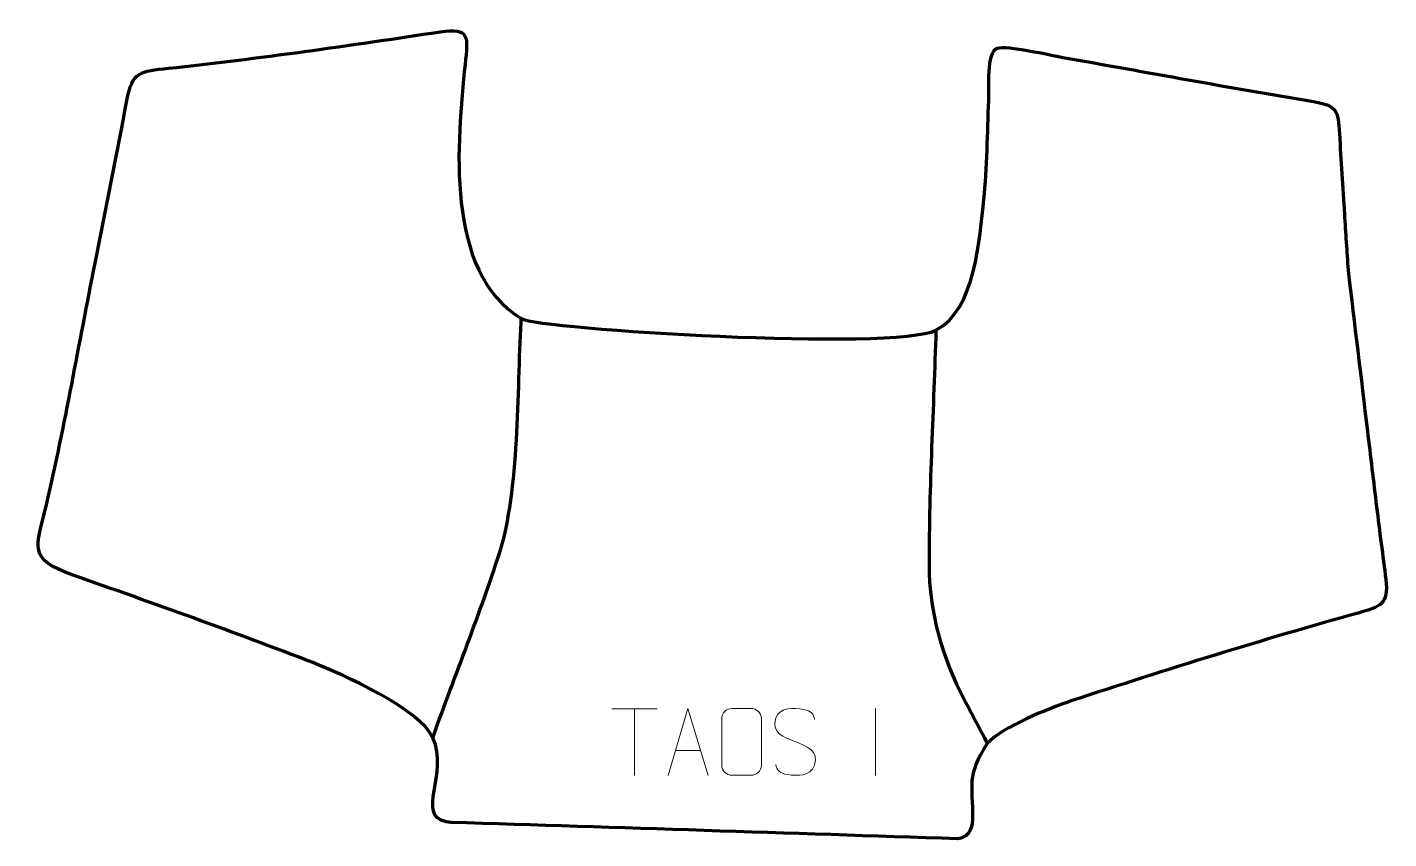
# Model space of a CAD drawing. Header units: millimetres. Extents: x -567 to -59, y 439 to 742.
import ezdxf

# ---------------------------------------------------------------- set-up
doc = ezdxf.new("R2010")
doc.units = ezdxf.units.MM
doc.header["$MEASUREMENT"] = 0
doc.layers.add('layer 1', color=7, linetype='Continuous')
doc.layers.add('layer 2', color=7, linetype='Continuous')

msp = doc.modelspace()

# ---------------------------------------------------------------- linework, layer by layer
at = {"layer": 'layer 1', "color": 142, "lineweight": 158}
for points in [[(-415.7662, 477.2632), (-407.5893, 499.9883), (-398.1957, 523.2387), (-390.8444, 546.1187), (-390.8444, 546.1187), (-383.5411, 568.8499), (-384.2494, 606.346), (-382.8858, 631.8263), (-382.8858, 631.8263), (-382.8858, 631.8263), (-382.806, 633.3317), (-382.806, 633.3317)], [(-227.9573, 629.0007), (-228.823, 600.0363), (-230.5246, 570.5793), (-230.5555, 541.6598), (-230.5555, 541.6598), (-230.5747, 523.6656), (-225.5761, 506.7611), (-217.2979, 490.9338), (-217.2979, 490.9338), (-214.4764, 485.5395), (-211.5755, 480.1867), (-208.7945, 474.7709)]]:
    msp.add_open_spline(points, degree=3, knots=[0, 0, 0, 0, 0.25, 0.25, 0.25, 0.25, 0.5, 0.5, 0.5, 0.5, 1, 1, 1, 1], dxfattribs=at)
at = {"layer": 'layer 1', "color": 250, "lineweight": 9}
for points, knots in [([(-280.5386, 475.5075), (-284.7869, 476.9779), (-289.695, 478.7737), (-287.6899, 484.294), (-287.6899, 484.294), (-286.1864, 488.4339), (-280.9728, 488.0454), (-277.3692, 487.4443), (-277.3692, 487.4443), (-274.5086, 486.9671), (-273.6439, 485.7539), (-273.3333, 483.6698)], [0, 0, 0, 0, 0.25, 0.25, 0.25, 0.25, 0.5, 0.5, 0.5, 0.5, 1, 1, 1, 1]), ([(-328.0145, 462.8569), (-328.0145, 462.8569), (-320.6435, 487.8104), (-320.6435, 487.8104), (-320.6435, 487.8104), (-320.6435, 487.8104), (-313.0736, 462.8569), (-313.0736, 462.8569)], [0, 0, 0, 0, 0.33333333, 0.33333333, 0.33333333, 0.33333333, 1, 1, 1, 1]), ([(-304.0637, 487.8101), (-301.738, 487.8101), (-299.4119, 487.8101), (-297.0858, 487.8101), (-297.0858, 487.8101), (-295.1392, 487.8457), (-293.1478, 486.3541), (-293.1211, 483.9165), (-293.1211, 483.9165), (-293.1215, 478.1696), (-293.1215, 472.4223), (-293.1211, 466.6746), (-293.1211, 466.6746), (-293.2609, 464.3512), (-294.9381, 462.8716), (-297.0858, 462.8608), (-297.0858, 462.8608), (-299.4177, 462.8612), (-301.7496, 462.8612), (-304.0811, 462.8608), (-304.0811, 462.8608), (-306.0061, 462.7554), (-307.9782, 464.6399), (-307.967, 466.6572), (-307.967, 466.6572), (-307.9667, 472.4273), (-307.9667, 478.197), (-307.967, 483.9663), (-307.967, 483.9663), (-307.9628, 486.1044), (-306.2161, 487.8236), (-304.0637, 487.8101)], [0, 0, 0, 0, 0.11111111, 0.11111111, 0.11111111, 0.11111111, 0.22222222, 0.22222222, 0.22222222, 0.22222222, 0.33333333, 0.33333333, 0.33333333, 0.33333333, 0.44444444, 0.44444444, 0.44444444, 0.44444444, 0.55555556, 0.55555556, 0.55555556, 0.55555556, 0.66666667, 0.66666667, 0.66666667, 0.66666667, 0.77777778, 0.77777778, 0.77777778, 0.77777778, 1, 1, 1, 1]), ([(-280.5386, 475.5074), (-276.52, 473.8607), (-271.4905, 471.9724), (-273.3245, 466.6121), (-273.3245, 466.6121), (-274.7843, 462.3457), (-279.6951, 462.6024), (-283.4212, 463.1571), (-283.4212, 463.1571), (-286.1712, 463.5669), (-287.3921, 464.7804), (-287.7701, 466.8926)], [0, 0, 0, 0, 0.25, 0.25, 0.25, 0.25, 0.5, 0.5, 0.5, 0.5, 1, 1, 1, 1])]:
    msp.add_open_spline(points, degree=3, knots=knots, dxfattribs=at)
for points in [[(-349.0378, 487.6935), (-349.0378, 487.6935), (-332.0506, 487.6935), (-332.0506, 487.6935)], [(-340.544, 462.7635), (-340.544, 462.7635), (-340.544, 487.717), (-340.544, 487.717)], [(-250.5441, 487.8207), (-250.5441, 487.8207), (-250.5441, 462.8466), (-250.5441, 462.8466)], [(-325.2919, 472.1063), (-325.2919, 472.1063), (-315.7962, 472.1063), (-315.7962, 472.1063)]]:
    msp.add_open_spline(points, degree=3, dxfattribs=at)
at = {"layer": 'layer 2', "color": 242, "lineweight": 158}
msp.add_open_spline([(-219.8724, 439.1882), (-216.6503, 439.7106), (-214.4447, 441.5609), (-214.3487, 446.4628), (-214.3487, 446.4628), (-214.0906, 459.6423), (-216.8685, 462.299), (-208.7945, 474.7709), (-208.7945, 474.7709), (-203.3977, 480.8351), (-185.4763, 487.9094), (-177.5183, 490.6349), (-177.5183, 490.6349), (-142.5624, 502.1011), (-105.8397, 513.5261), (-70.3476, 523.4336), (-70.3476, 523.4336), (-61.8477, 525.8063), (-58.8718, 526.6596), (-59.9829, 535.9217), (-59.9829, 535.9217), (-61.0612, 544.9111), (-62.3453, 553.9753), (-63.4323, 563.0121), (-63.4323, 563.0121), (-64.5731, 572.496), (-65.7139, 581.9799), (-66.8546, 591.4637), (-66.8546, 591.4637), (-69.2563, 611.4298), (-71.6579, 631.3958), (-74.0595, 651.3618), (-74.0595, 651.3618), (-74.5263, 658.341), (-74.9931, 665.3202), (-75.4599, 672.2994), (-75.4599, 672.2994), (-76.1335, 682.3692), (-76.7609, 692.286), (-77.2837, 702.3678), (-77.2837, 702.3678), (-77.7432, 711.227), (-78.271, 712.901), (-86.9661, 714.3459), (-86.9661, 714.3459), (-118.1968, 719.536), (-149.3827, 725.3039), (-180.5638, 730.8304), (-180.5638, 730.8304), (-185.2568, 731.6622), (-201.4852, 735.4268), (-204.9774, 734.2891), (-204.9774, 734.2891), (-209.1023, 732.9453), (-208.1167, 718.7524), (-208.2709, 714.6715), (-208.2709, 714.6715), (-208.7138, 702.9469), (-208.8729, 689.2729), (-210.0435, 677.7985), (-210.0435, 677.7985), (-211.6225, 663.5646), (-213.2493, 636.4829), (-227.9573, 629.0007), (-227.9573, 629.0007), (-243.2995, 621.196), (-376.2131, 629.3176), (-382.806, 633.3317), (-382.806, 633.3317), (-411.7971, 650.9832), (-406.6221, 699.6318), (-403.7987, 728.2252), (-403.7987, 728.2252), (-402.7584, 738.5218), (-401.7901, 742.0721), (-413.119, 740.3688), (-413.119, 740.3688), (-446.4437, 735.3581), (-481.1467, 730.2829), (-514.5687, 726.7734), (-514.5687, 726.7734), (-525.1555, 725.6618), (-528.0228, 725.6487), (-530.0746, 714.7177), (-530.0746, 714.7177), (-533.8886, 694.4355), (-537.9272, 674.2051), (-541.9659, 653.9671), (-541.9659, 653.9671), (-547.9098, 624.182), (-553.2111, 593.3179), (-560.1009, 563.8688), (-560.1009, 563.8688), (-563.9111, 547.6983), (-567.2882, 543.6191), (-550.1073, 537.5756), (-550.1073, 537.5756), (-520.4839, 527.1464), (-489.9075, 516.2764), (-460.6683, 504.9113), (-460.6683, 504.9113), (-449.4337, 500.5446), (-420.8002, 487.7038), (-415.8259, 476.9067), (-415.8259, 476.9067), (-409.6504, 463.5023), (-422.4693, 447.8216), (-410.7947, 445.4871), (-410.7947, 445.4871), (-410.7947, 445.4871), (-409.1006, 445.2584), (-409.1006, 445.2584), (-409.1006, 445.2584), (-346.0398, 443.4117), (-282.9378, 441.1788), (-219.8724, 439.1882)], degree=3, knots=[0, 0, 0, 0, 0.03333333, 0.03333333, 0.03333333, 0.03333333, 0.06666667, 0.06666667, 0.06666667, 0.06666667, 0.1, 0.1, 0.1, 0.1, 0.13333333, 0.13333333, 0.13333333, 0.13333333, 0.16666667, 0.16666667, 0.16666667, 0.16666667, 0.2, 0.2, 0.2, 0.2, 0.23333333, 0.23333333, 0.23333333, 0.23333333, 0.26666667, 0.26666667, 0.26666667, 0.26666667, 0.3, 0.3, 0.3, 0.3, 0.33333333, 0.33333333, 0.33333333, 0.33333333, 0.36666667, 0.36666667, 0.36666667, 0.36666667, 0.4, 0.4, 0.4, 0.4, 0.43333333, 0.43333333, 0.43333333, 0.43333333, 0.46666667, 0.46666667, 0.46666667, 0.46666667, 0.5, 0.5, 0.5, 0.5, 0.53333333, 0.53333333, 0.53333333, 0.53333333, 0.56666667, 0.56666667, 0.56666667, 0.56666667, 0.6, 0.6, 0.6, 0.6, 0.63333333, 0.63333333, 0.63333333, 0.63333333, 0.66666667, 0.66666667, 0.66666667, 0.66666667, 0.7, 0.7, 0.7, 0.7, 0.73333333, 0.73333333, 0.73333333, 0.73333333, 0.76666667, 0.76666667, 0.76666667, 0.76666667, 0.8, 0.8, 0.8, 0.8, 0.83333333, 0.83333333, 0.83333333, 0.83333333, 0.86666667, 0.86666667, 0.86666667, 0.86666667, 0.9, 0.9, 0.9, 0.9, 0.93333333, 0.93333333, 0.93333333, 0.93333333, 1, 1, 1, 1], dxfattribs=at)

doc.saveas('drawing.dxf')
